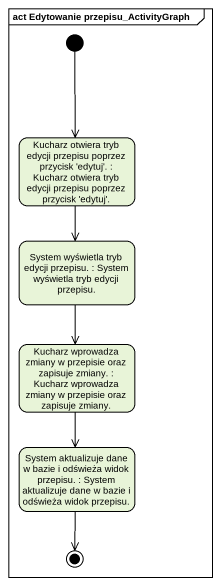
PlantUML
@startuml
mainframe act Edytowanie przepisu_ActivityGraph
hide empty description
state "Kucharz otwiera tryb edycji przepisu poprzez przycisk 'edytuj'. : Kucharz otwiera tryb edycji przepisu poprzez przycisk 'edytuj'." as Kucharz_otwiera_tryb_edycji
state "System wyświetla tryb edycji przepisu. : System wyświetla tryb edycji przepisu." as System_wyświetla_tryb
state "Kucharz wprowadza zmiany w przepisie oraz zapisuje zmiany. : Kucharz wprowadza zmiany w przepisie oraz zapisuje zmiany." as Kucharz_wprowadza_zmiany_w
state "System aktualizuje dane w bazie i odświeża widok przepisu. : System aktualizuje dane w bazie i odświeża widok przepisu." as System_aktualizuje_dane_w
[*] --> Kucharz_otwiera_tryb_edycji
Kucharz_otwiera_tryb_edycji --> System_wyświetla_tryb
System_wyświetla_tryb --> Kucharz_wprowadza_zmiany_w
Kucharz_wprowadza_zmiany_w --> System_aktualizuje_dane_w
System_aktualizuje_dane_w --> [*]
@enduml
